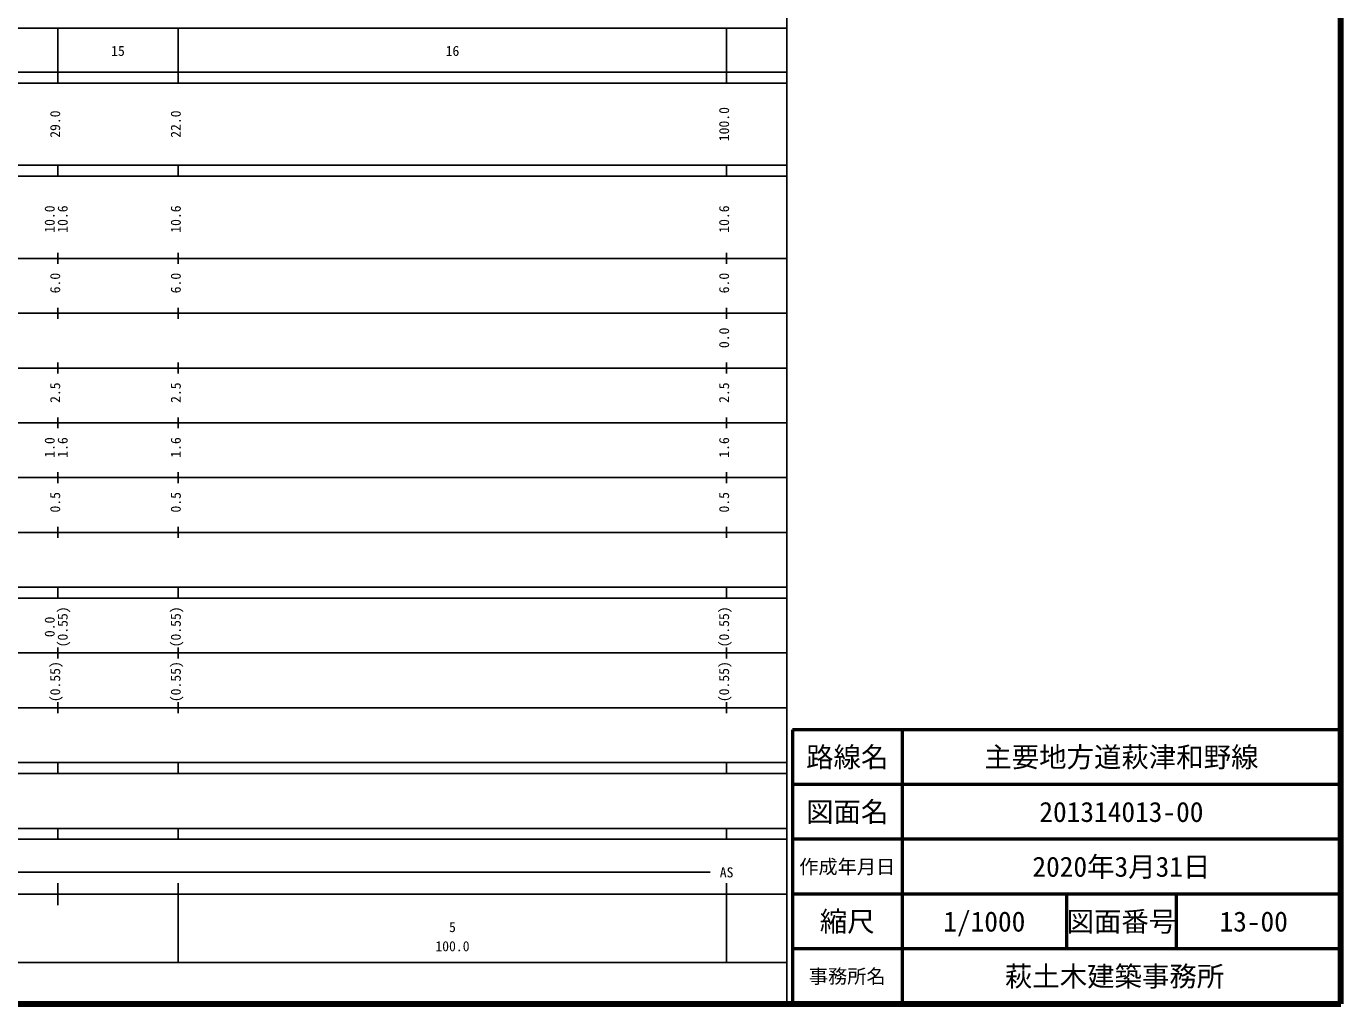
# Model space of a CAD drawing. Units: millimetres on the paper, enlarged 1000 times. Extents: x 40000 to 680000, y 20000 to 380000.
# Drawn here: x 440274 to 680000, y 20000 to 198357 of the extents above; entities that cross this region are included whole.
import ezdxf
from ezdxf.enums import TextEntityAlignment as Align

# ---------------------------------------------------------------- set-up
doc = ezdxf.new("R2010")
doc.units = ezdxf.units.MM
doc.header["$LTSCALE"] = 1000
for name, color, linetype, lineweight in [('M-TTL', 2, 'Continuous', 140), ('M-TTL-BAND', 7, 'Continuous', 25), ('M-TTL-FRAM', 2, 'Continuous', 50), ('M-TTL-LINE', 7, 'Continuous', 50)]:
    doc.layers.add(name, color=color, linetype=linetype, lineweight=lineweight)
doc.layers.add('M-TTL-TXT', color=7, linetype='Continuous')
doc.styles.add('ＭＳ ゴシック', font='')
doc.styles.get('ＭＳ ゴシック').set_extended_font_data('MS Gothic')

msp = doc.modelspace()

# ---------------------------------------------------------------- linework, layer by layer
at = {"layer": 'M-TTL'}
for p, q in [((680000, 20000), (680000, 380000)), ((40000, 20000), (680000, 20000))]:
    msp.add_line(p, q, dxfattribs=at)
at = {"layer": 'M-TTL-BAND'}
for p, q in [((579000, 20000), (579000, 370000)), ((68000, 198000), (579000, 198000)), ((446000, 188000), (446000, 198000)), ((468000, 188000), (468000, 198000)), ((568000, 188000), (568000, 198000)), ((40000, 190000), (579000, 190000)), ((40000, 188000), (579000, 188000)), ((40000, 173000), (579000, 173000)), ((446000, 171000), (446000, 173000)), ((468000, 171000), (468000, 173000)), ((568000, 171000), (568000, 173000)), ((40000, 171000), (579000, 171000)), ((40000, 156000), (579000, 156000)), ((446000, 155000), (446000, 157000)), ((468000, 155000), (468000, 157000)), ((568000, 155000), (568000, 157000)), ((446000, 145000), (446000, 147000)), ((468000, 145000), (468000, 147000)), ((568000, 145000), (568000, 147000)), ((46000, 146000), (579000, 146000)), ((446000, 135000), (446000, 137000)), ((468000, 135000), (468000, 137000)), ((568000, 135000), (568000, 137000)), ((52000, 136000), (579000, 136000)), ((46000, 126000), (579000, 126000)), ((446000, 125000), (446000, 127000)), ((468000, 125000), (468000, 127000)), ((568000, 125000), (568000, 127000)), ((52000, 116000), (579000, 116000)), ((446000, 115000), (446000, 117000)), ((468000, 115000), (468000, 117000)), ((568000, 115000), (568000, 117000)), ((46000, 106000), (579000, 106000)), ((446000, 105000), (446000, 107000)), ((468000, 105000), (468000, 107000)), ((568000, 105000), (568000, 107000)), ((40000, 96000), (579000, 96000)), ((446000, 94000), (446000, 96000)), ((468000, 94000), (468000, 96000)), ((568000, 94000), (568000, 96000)), ((40000, 94000), (579000, 94000)), ((49000, 84000), (579000, 84000)), ((446000, 83000), (446000, 85000)), ((468000, 83000), (468000, 85000)), ((568000, 83000), (568000, 85000)), ((446000, 73000), (446000, 75000)), ((468000, 73000), (468000, 75000)), ((568000, 73000), (568000, 75000)), ((40000, 74000), (579000, 74000)), ((40000, 64000), (579000, 64000)), ((446000, 62000), (446000, 64000)), ((468000, 62000), (468000, 64000)), ((568000, 62000), (568000, 64000)), ((40000, 62000), (579000, 62000)), ((40000, 52000), (579000, 52000)), ((446000, 50000), (446000, 52000)), ((468000, 50000), (468000, 52000)), ((568000, 50000), (568000, 52000)), ((40000, 50000), (579000, 50000)), ((71000, 44000), (565000, 44000)), ((446000, 38000), (446000, 42000)), ((468000, 27500), (468000, 42000)), ((568000, 27500), (568000, 42000)), ((40000, 40000), (579000, 40000)), ((68000, 27500), (579000, 27500))]:
    msp.add_line(p, q, dxfattribs=at)
at = {"layer": 'M-TTL-FRAM'}
for p, q in [((680000, 70000), (580000, 70000)), ((580000, 70000), (580000, 20000))]:
    msp.add_line(p, q, dxfattribs=at)
at = {"layer": 'M-TTL-LINE'}
for p, q in [((600000, 70000), (600000, 20000)), ((680000, 60000), (580000, 60000)), ((680000, 50000), (580000, 50000)), ((680000, 40000), (580000, 40000)), ((630000, 40000), (630000, 30000)), ((650000, 40000), (650000, 30000)), ((680000, 30000), (580000, 30000))]:
    msp.add_line(p, q, dxfattribs=at)

# ---------------------------------------------------------------- texts
at = {"layer": 'M-TTL-BAND', "style": 'ＭＳ ゴシック'}
for s, p in [('15', (457000, 192405)), ('16', (518000, 192405)), ('AS', (568000, 42500)), ('5', (518000, 32523)), ('100.0', (518000, 29033))]:
    msp.add_text(s, height=1833, dxfattribs=at).set_placement(p, align=Align.BOTTOM_CENTER)
for s, p in [('29.0', (447000, 180500)), ('22.0', (469000, 180500)), ('100.0', (569000, 180500)), ('10.0', (446000, 163174)), ('10.6', (448370, 163174)), ('10.6', (469000, 163174)), ('10.6', (569000, 163174)), ('6.0', (447000, 151500)), ('6.0', (469000, 151500)), ('6.0', (569000, 151500)), ('0.0', (569000, 141500)), ('2.5', (447000, 131500)), ('2.5', (469000, 131500)), ('2.5', (569000, 131500)), ('1.0', (446000, 121500)), ('1.6', (448370, 121500)), ('1.6', (469000, 121500)), ('1.6', (569000, 121500)), ('0.5', (447000, 111500)), ('0.5', (469000, 111500)), ('0.5', (569000, 111500)), ('(0.55)', (448370, 88764)), ('(0.55)', (469000, 88764)), ('(0.55)', (569000, 88764)), ('0.0', (446000, 88764)), ('(0.55)', (447000, 78764)), ('(0.55)', (469000, 78764)), ('(0.55)', (569000, 78764))]:
    msp.add_text(s, height=1833, rotation=90, dxfattribs=at).set_placement(p, align=Align.BOTTOM_CENTER)
at = {"layer": 'M-TTL-TXT', "style": 'ＭＳ ゴシック'}
for s, height, p in [('路線名', 3666, (590000, 65000)), ('路線名', 3666, (590000, 65000)), ('主要地方道萩津和野線', 3666, (640000, 65000)), ('図面名', 3666, (590000, 55000)), ('図面名', 3666, (590000, 55000)), ('201314013-00', 3666, (640000, 55000)), ('作成年月日', 2566, (590000, 45000)), ('作成年月日', 2566, (590000, 45000)), ('2020年3月31日', 3666, (640000, 45000)), ('縮尺', 3666, (590000, 35000)), ('縮尺', 3666, (590000, 35000)), ('1/1000', 3666, (615000, 35000)), ('図面番号', 3666, (640000, 35000)), ('図面番号', 3666, (640000, 35000)), ('13-00', 3666, (664125, 35000)), ('事務所名', 2566, (590000, 25000)), ('事務所名', 2566, (590000, 25000)), ('萩土木建築事務所 ', 3666, (640000, 25000))]:
    msp.add_text(s, height=height, dxfattribs=at).set_placement(p, align=Align.MIDDLE_CENTER)

doc.saveas('drawing.dxf')
